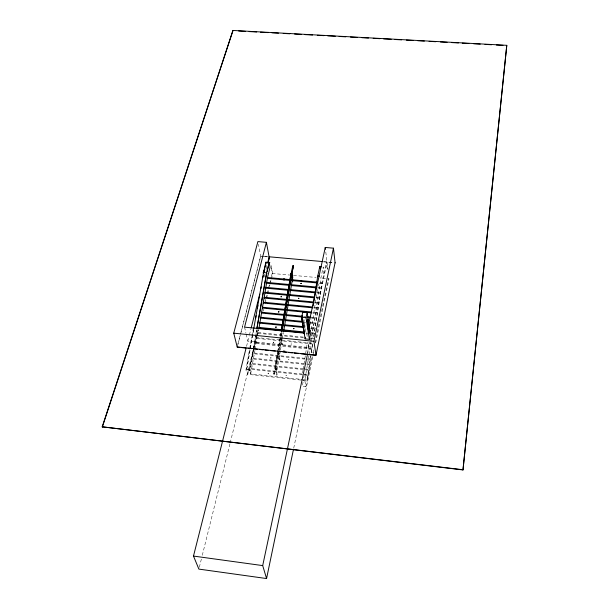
<?xml version="1.0" encoding="UTF-8"?>
<svg xmlns="http://www.w3.org/2000/svg" width="609" height="609" viewBox="0 0 609 609"><rect width="100%" height="100%" fill="white"/><g stroke="black" fill="none" stroke-linecap="round" stroke-linejoin="round"><path stroke-width="0.46" stroke-dasharray="3.04 2.28" d="M303.731 322.108L303.739 321.643M304.637 325.412L304.561 327.756L305.018 327.794L304.888 327.01M310.796 355.405L307.134 380.747L247.734 374.329L246.508 369.282L249.66 369.625L250.68 373.896L302.498 379.483M311.191 352.801L312.661 343.278L257.013 337.599L255.224 347.876M313.726 336.404L322.032 282.546L326.416 261.9L327.337 269.46M303.716 377.824L303.99 376.058M307.53 353.304L309.144 342.92M311.275 329.203L317.677 288.011M317.936 286.359L318.324 283.878M311.184 354.461L307.005 379.97L303.442 379.59L302.308 386.365L305.878 386.753L304.789 380.305L308.946 355.618M309.09 354.689L310.971 342.562M311.115 341.626L321.225 276.334L323.227 266.955L324.018 273.19L321.445 272.961M302.612 372.959L303.046 370.165M303.198 369.229L307.416 342.197M310.179 324.49L311.054 318.895M274.301 373.949L273.548 373.873L274.347 374.177L278.633 350.731M278.793 349.802L280.84 337.713M281 336.785L281.784 332.141M278.823 350.137L280.886 337.949M281.921 331.836L281.13 336.518L280.566 336.434M280.33 350.868L277.011 370.485L276.265 370.409L279.272 352.672M279.424 351.736L281.48 339.601M281.64 338.665L282.584 333.062M280.483 349.931L283.391 332.727M273.593 374.093L277.552 352.619M277.712 351.697L279.881 338.939M280.346 336.206L281.107 331.699M276.265 370.409L275.101 367.57L277.628 352.702M277.788 351.774L281.099 332.263M254.105 348.295L250.17 370.79L245.891 370.287L249.492 349.726M249.66 348.797L251.783 336.731M251.951 335.803L253.093 329.302M253.557 329.294L246.63 369.556L245.975 370.341M253.664 329.614L246.63 369.556C247.642 368.179 250.832 371.262 249.972 370.333M249.66 369.625L253.078 350.084M253.245 349.147L256.663 329.606M253.466 348.371L249.774 369.891L246.569 369.419L245.891 370.15M253.679 347.587L256.716 329.766M254.265 347.358L257.386 329.545M305.878 386.753L312.173 356.6M312.942 352.885L313.719 349.178M315.074 342.677L328.449 278.602M293.721 448.171L312.927 355.976M313.117 355.047L314.092 350.388M315.637 342.936L329.02 278.678L319.946 277.826M313.825 336.381L322.138 283.391L322.032 282.546L318.583 282.226M311.245 352.786L312.661 343.278M307.469 354.461L310.126 341.931M310.316 341.002L327.025 262.19M274.347 374.177L278.458 352.276L279.333 356.729M250.68 373.896L254.965 350.419M257.44 335.879L258.543 329.918M247.734 374.329L253.641 350.495M253.869 349.574L257.044 336.739M257.272 335.825L258.863 329.408M263.4 311.07L263.857 309.243M265.219 303.739L266.354 299.156M266.582 298.235L267.488 294.573M267.716 293.652L268.622 289.983M269.528 286.321L269.985 284.487M270.213 283.566L271.119 279.904M271.348 278.983L272.71 273.487L271.013 264.359M199.333 567.261L201.389 558.971M202.302 555.286L229.943 443.847M230.172 442.926L253.237 349.901M253.466 348.98L258.262 329.644M265.341 301.09L265.798 299.247M266.026 298.326L266.94 294.642M267.168 293.721L268.31 289.115M268.539 288.194L269.452 284.51M269.68 283.588L270.594 279.904M271.507 276.22L272.193 273.464L271.005 267.069M246.531 346.361L249.21 335.787M249.439 334.881L251.037 328.555M264.093 276.958L264.778 274.24M265.927 269.711L267.069 265.174M237.883 344.176L240.738 333.161M240.974 332.24L260.705 256.031L263.499 256.282M237.464 346.239L240.311 335.224M240.555 334.303L260.751 256.267L258.414 244.3M303.297 325.64L304.203 322.671L303.746 322.625L304.317 323.356L304.203 322.671M303.708 323.333L303.739 319.725M264.435 256.366L269.087 256.785M323.577 261.649L333.283 262.517M260.751 256.267L263.545 256.518M264.481 256.602L269.132 257.021M323.607 261.885L333.306 262.753M272.193 273.464L289.717 275.047M293.492 275.397L316.162 277.476M319.36 283.132L322.138 283.391M317.807 287.182L321.263 287.509M317.609 287.996L321.377 288.346M317.038 292.16L320.494 292.487M316.84 292.967L320.608 293.317M316.261 297.154L319.725 297.481M316.063 297.953L319.839 298.311M315.477 302.163L318.949 302.498M315.279 302.962L319.063 303.328M314.701 307.195L318.172 307.53M313.635 307.903L318.286 308.352M313.917 312.242L317.396 312.577M312.851 312.95L317.51 313.399M303.731 316.383L305.604 316.573M311.245 317.122L316.611 317.647M311.123 317.921L316.733 318.469M310.453 322.207L315.827 322.74M303.784 322.351L305.649 322.534M309.395 322.907L315.949 323.554M303.967 323.996L304.424 324.041M304.287 325.99L304.736 326.036M311.542 327.497L315.043 327.848M310.476 328.19L315.157 328.654M304.69 328.533L305.139 328.578M310.742 332.621L314.252 332.971M305.916 332.925L307.796 333.115M311.557 333.496L314.373 333.778M309.608 334.143L306.19 333.801L303.906 319.329M257.904 332.491L303.32 337.089M311.701 337.942L313.46 338.117L313.582 338.924M258.079 333.29L304.173 337.965M310.757 338.634L312.638 338.825M257.188 338.398L312.782 344.077M256.123 342.73L311.861 348.462M256.298 343.522L311.983 349.262M283.246 350.784L285.111 350.974M254.318 353.037L304.843 358.32M307.598 358.61L310.255 358.891M254.501 353.829L310.377 359.675M253.413 358.229L304.964 363.657M306.791 363.847L309.448 364.129M253.595 359.005L305.84 364.525M306.776 364.616L309.57 364.913M252.507 363.428L303.206 368.818M305.086 369.016L308.634 369.389M252.689 364.212L308.763 370.173M275.047 367.379L275.801 367.455M275.101 367.57L275.854 367.646L277.011 370.485M304.264 374.086L306.053 374.276M251.593 368.651L302.384 374.093M304.264 374.291L307.819 374.672M251.776 369.427L303.267 374.946M304.203 375.045L307.948 375.448M301.189 379.917L304.789 380.305M249.72 369.762L249.888 370.143M282.584 344.169C281.518 343.362 282.226 345.813 282.584 344.169L281.305 337.416M279.973 359.394C278.861 358.572 279.638 361.061 279.973 359.394L278.48 351.812M275.839 367.41L275.169 367.79L277.004 375.41L277.346 374.794L275.839 367.41L275.58 368.003L275.169 367.79M277.346 374.794L276.943 374.588L276.684 375.167M244.559 327.147L245.998 333.306M246.196 334.181L247.84 341.215L308.946 347.495L308.055 341.862M277.811 352.185L279.31 359.767M281.564 339.723L281.906 341.535M280.627 337.713L281.929 344.542M266.734 265.25L267.062 266.955M306.73 333.412L307.469 338.102M325.792 251.989L327.916 269.521M286.428 375.357L285.971 375.624L286.428 375.357M288.499 359.653L288.963 359.546L288.499 359.653M291.018 344.085L291.483 343.978L291.018 344.085M270.525 357.879C270.891 359.34 271.561 356.562 270.525 357.879M268.561 373.408C267.823 374.984 267.815 372.19 268.561 373.408M273.144 342.464C273.54 343.918 274.126 341.147 273.144 342.464"/><path stroke-width="0.91" d="M307.781 320.973L308.009 319.976L307.751 322.747L307.21 320.547L307.469 322.488M302.97 323.31L302.901 322.656L302.871 323.737L302.483 323.333L302.978 324.612M308.458 324.353L308.458 323.821M462.985 469.942L506.787 45.325L232.973 30.45L102.213 426.825L462.985 469.942L506.787 45.325M307.834 320.54L307.652 319.078L307.37 320.684M302.346 318.606L302.064 318.035L302.041 319.892L301.836 317.731M309.22 333.176L309.623 329.066L308.847 333.138L309.92 330.969L308.847 333.138M307.659 320.669L307.987 319.999M309.22 330.991L309.836 330.436L309.22 330.991L309.258 329.027M309.585 331.03L309.364 329.705M304.036 333.024L304.591 333.747L304.036 333.024L304.226 331.41L303.899 332.171L304.348 332.217M301.295 281.457C301.828 282.652 301.881 279.523 301.166 280.612M301.615 280.658L316.695 282.051M308.154 321.012C308.131 316.048 307.667 324.285 307.583 320.585M281.259 331.334L291.041 273.73L292.8 265.821L293.523 265.889L291.764 273.799C290.752 274.872 291.46 272.375 291.795 273.73L282.081 330.9M283.68 278.998C284.928 277.27 284.007 282.287 283.68 278.998L267.503 277.498L270.076 267.229L269.277 262.981L267.13 271.515M309.166 328.449L309.029 331.951L309.441 327.825L308.809 330.542L308.367 330.002L309.067 327.794M302.346 317.495L302.368 319.816M308.656 331.913L308.664 330.611L309.029 331.951M309.303 328.929L309.151 329.918L308.93 328.898M308.025 327.817L308.923 324.468L308.108 328.358L308.398 327.848M308.702 326.721L308.87 328.045L309.174 326.112L308.733 325.587L308.337 326.942L308.557 324.437M313.095 305.847L317.753 276.014L319.778 266.643L321.506 266.795M308.2 328.913L308.489 327.063L309.342 327.17L308.649 329.469L308.2 328.913L308.649 329.469M308.565 328.951L308.862 327.102L308.481 328.396M308.71 326.972L308.649 325.023M303.381 328.967L303.556 326.736M281.944 331.212L291.719 273.586L293.523 265.889M283.55 331.806L292.792 277.11L291.764 273.799L291.041 273.73M281.259 330.801L290.995 273.517L291.719 273.586L292.929 280.985M253.778 328.525L263.552 272.566L265.912 262.076M255.628 318.461L256.123 315.675M257.432 308.245L257.919 305.459M260.865 288.735L261.192 286.877M262.829 277.59L263.309 275.717M256.831 328.677L266.605 272.847L269.201 262.555L266.171 262.281L263.606 272.756L263.088 272.672L263.392 273.106M257.044 327.908L266.491 273.966M308.154 326.089L307.926 326.805L308.276 322.618L308.291 326.843L308.809 323.699M308.04 323.105L308.04 323.874L308.154 321.788M307.553 322.526L307.621 324.711L308.337 320.631L307.667 323.836L308.063 321.24M307.926 322.564L307.987 324.742L308.596 322.321M335.079 262.677L315.995 355.123L237.167 346.932M241.659 347.617L246.097 348.082L193.487 556.07L198.877 569.103L266.567 578.55L293.332 450.036M311.747 354.902L316.033 355.351L313.932 341.322L333.458 248.175L325.244 247.46L308.519 325.092M309.38 339.335L310.468 334.234L307.157 312.524L302.764 312.097L301.63 317.251L305.094 338.893L309.38 339.335L306.03 317.685L307.157 312.524M266.567 578.55L262.7 565.594L307.469 354.461M305.094 338.893L305.459 337.196M302.201 321.605L302.437 319.146M281.503 330.474L258.97 328.205L267.503 277.498M251.266 327.65L259.731 294.177M267.754 262.456L269.132 257.021L269.62 256.831L268.219 262.35M263.864 272.094L264.298 270.381M239.885 347.434L237.221 347.16L233.749 333.161L257.881 241.598L266.399 242.336L244.559 327.147L303.906 333.123M308.337 326.942L308.733 325.587M307.614 319.961L307.591 320.456M308.108 328.358L308.489 327.063M308.504 328.007L309.265 326.698L308.87 328.045M303.168 327.642L303.069 327.033L303.625 327.688L303.168 327.642L303.693 325.914M308.276 329.431L308.74 327.901M266.171 262.281C266.651 264.352 270.99 260.926 269.551 262.981M301.98 317L302.361 317.068M308.809 330.542L308.953 330.101L309.037 330.641M102.312 427.038L232.973 30.45M266.651 273.038L267.054 273.441M302.361 316.398L302.368 315.264M288.331 290.79L288.468 291.422L288.887 290.843M285.895 305.809L286.047 306.555M286.131 306.494L286.268 305.916M283.497 321.887L283.672 321.164M283.52 321.088L283.177 321.856M238.705 31.006L245.336 31.371M249.127 31.577L256.701 31.988M260.492 32.193L268.067 32.604M271.858 32.81L278.488 33.168M283.223 33.426L289.854 33.792M294.589 34.043L301.219 34.409M305.01 34.614L312.592 35.025M317.327 35.284L323.958 35.642M327.749 35.847L335.323 36.258M339.114 36.464L345.745 36.829M350.479 37.08L357.11 37.446M361.845 37.705L368.475 38.062M373.21 38.321L379.841 38.679M383.632 38.885L391.206 39.296M394.997 39.501L401.628 39.867M406.363 40.118L412.993 40.483M417.736 40.742L424.366 41.1M429.101 41.359L435.732 41.716M440.467 41.975L447.097 42.333M451.832 42.592L458.463 42.95M462.254 43.163L468.884 43.521M473.619 43.779L480.25 44.137M484.985 44.396L491.615 44.754M496.35 45.013L502.981 45.37M269.087 256.785L322.625 261.565M293.561 266.133L292.8 265.821M317.753 276.014L319.489 276.174M291.148 273.776L291.757 273.829M263.552 272.566L266.605 272.847M284.289 279.051L289.914 279.577M291.787 279.744L301.386 280.635L301.516 281.48L291.924 280.589M267.663 278.336L290.051 280.414M301.744 281.495L316.573 282.873M266.643 282.409L315.949 287.006M266.803 283.246L289.389 285.355M291.269 285.53L316.672 287.905M265.783 287.334L316.101 292.069M265.95 288.171L288.567 290.303M290.447 290.478L314.952 292.784M264.923 292.282L287.326 294.406M289.191 294.581L314.389 296.971M265.082 293.112L287.745 295.266M289.633 295.441L314.175 297.778M264.055 297.245L313.612 301.988M264.222 298.067L286.915 300.245M288.803 300.427L314.335 302.871M263.187 302.224L285.667 304.393M287.539 304.576L312.828 307.012M263.354 303.046L285.697 305.208M287.562 305.383L312.706 307.811M262.312 307.225L311.1 311.968M262.479 308.04L284.867 310.225M286.732 310.407L311.915 312.859M261.436 312.242L302.787 316.292M307.484 316.756L310.308 317.03M261.611 313.056L284.03 315.256M285.903 315.439L301.782 317M307.385 317.548L310.194 317.829M301.63 317.251L306.03 317.685M302.003 318.256L302.467 318.301M302.072 320.798L302.536 320.844M260.561 317.274L283.155 319.504M285.035 319.695L301.98 321.369M260.728 318.088L283.193 320.311M285.065 320.494L301.912 322.161M259.678 322.328L283.254 324.681M285.141 324.863L303.998 326.744M259.853 323.135L282.348 325.381M284.228 325.571L303.914 327.535M303.29 328.373L303.746 328.418M308.565 331.281L309.38 331.372M304.218 331.372L303.762 331.326L303.899 332.171M258.795 327.398L281.465 329.675M283.352 329.865L304.135 331.958M283.383 330.664L304.043 332.742M233.749 333.161L313.932 341.322M247.985 348.279L251.761 348.668M253.648 348.866L257.432 349.262M259.32 349.452L263.096 349.848M264.984 350.046L268.759 350.434M270.647 350.632L275.367 351.119M277.255 351.317L281.031 351.713M282.919 351.911L286.694 352.299M288.582 352.497L292.358 352.885M294.246 353.083L298.022 353.479M300.854 353.768L310.034 354.727M102.213 426.825L462.992 469.729M193.487 556.07L262.7 565.594M307.21 320.547L307.332 320.989M266.399 242.336L269.475 258.848M292.016 279.074L292.449 281.723M309.471 330.398L309.547 330.938M319.778 266.643L320.007 268.424M325.244 247.46L325.465 249.271M333.458 248.175L335.102 262.913M308.428 325.351C308.321 326.721 308.238 324.201 308.428 325.351M308.656 324.338L308.603 323.843L308.656 324.338M296.37 313.445L296.37 313.445M298.418 298.402L298.874 298.296L298.418 298.402M300.831 283.505L301.28 283.398L300.831 283.505M293.515 328.685L293.972 328.586L293.515 328.685M278.922 311.793C278.191 313.3 278.199 310.643 278.922 311.793M281.495 296.575C280.772 298.06 280.779 295.441 281.495 296.575M275.725 327.124C276.128 328.548 276.707 325.823 275.725 327.124M302.772 322.336L302.315 322.29L302.414 322.907L302.871 322.953L302.772 322.336M303.297 325.64L302.84 325.594L302.962 326.333L303.419 326.378L303.297 325.64M303.967 329.827L303.51 329.781L303.647 330.603L304.097 330.649L303.967 329.827"/></g></svg>
